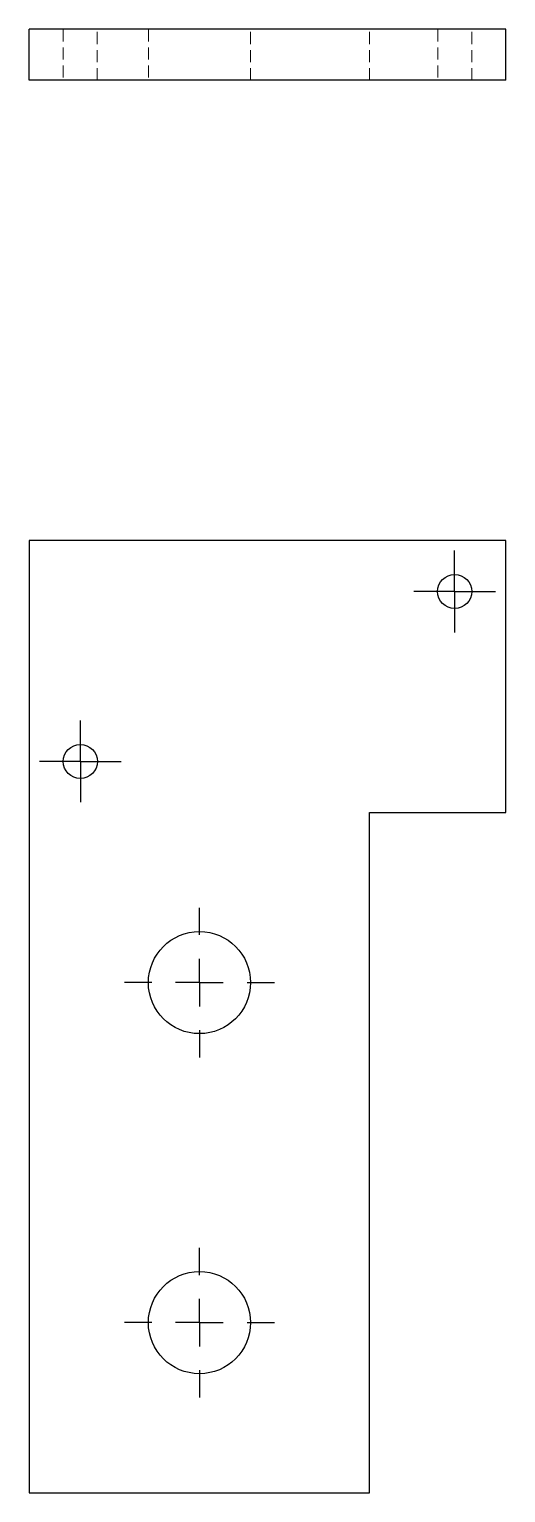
# Model space of a CAD drawing. Header units: millimetres. Extents: x 58 to 226, y 7 to 161.
# Drawn here: x 58 to 108, y 7 to 160.7 of the extents above.
import ezdxf

# ---------------------------------------------------------------- set-up
doc = ezdxf.new("R2010")
doc.units = ezdxf.units.MM
doc.linetypes.add('HIDDEN', pattern=[1.905, 1.27, -0.635])
doc.layers.add('10', color=7, linetype='Continuous')

# ---------------------------------------------------------------- blocks, each defined once
blk = doc.blocks.new('SW_CENTERMARKSYMBOL_0')
at = {"layer": '10', "color": 0}
for p, q in [((0, 5), (0, 7.86)), ((0, 0), (0, 2.5)), ((-5, 0), (-7.86, 0)), ((0, 0), (-2.5, 0)), ((0, 0), (0, -2.5)), ((0, 0), (2.5, 0)), ((5, 0), (7.86, 0)), ((0, -5), (0, -7.86))]:
    blk.add_line(p, q, dxfattribs=at)
blk = doc.blocks.new('SW_CENTERMARKSYMBOL_1')
at = {"layer": '10', "color": 0}
for p, q in [((0, 2.5), (0, 4.29)), ((0, 0), (0, 2.5)), ((-2.5, 0), (-4.29, 0)), ((0, 0), (-2.5, 0)), ((0, 0), (0, -2.5)), ((0, 0), (2.5, 0)), ((2.5, 0), (4.29, 0)), ((0, -2.5), (0, -4.29))]:
    blk.add_line(p, q, dxfattribs=at)
blk = doc.blocks.new('SW_CENTERMARKSYMBOL_2')
at = {"layer": '10', "color": 0}
for p, q in [((0, 2.5), (0, 4.29)), ((0, 0), (0, 2.5)), ((-2.5, 0), (-4.29, 0)), ((0, 0), (-2.5, 0)), ((0, 0), (0, -2.5)), ((0, 0), (2.5, 0)), ((2.5, 0), (4.29, 0)), ((0, -2.5), (0, -4.29))]:
    blk.add_line(p, q, dxfattribs=at)
blk = doc.blocks.new('SW_CENTERMARKSYMBOL_3')
at = {"layer": '10', "color": 0}
for p, q in [((0, 5), (0, 7.86)), ((0, 0), (0, 2.5)), ((-5, 0), (-7.86, 0)), ((0, 0), (-2.5, 0)), ((0, 0), (0, -2.5)), ((0, 0), (2.5, 0)), ((5, 0), (7.86, 0)), ((0, -5), (0, -7.86))]:
    blk.add_line(p, q, dxfattribs=at)

msp = doc.modelspace()

# ---------------------------------------------------------------- linework, layer by layer
at = {"color": 7, "linetype": 'Continuous', "lineweight": 25}
for p, q in [((58, 155.32), (58, 160.68)), ((108, 160.68), (58, 160.68)), ((108, 155.32), (108, 160.68)), ((108, 155.32), (58, 155.32)), ((58, 107), (58, 7)), ((108, 107), (58, 107)), ((108, 78.43), (108, 107)), ((93.71, 7), (93.71, 78.43)), ((93.71, 78.43), (108, 78.43)), ((58, 7), (93.71, 7))]:
    msp.add_line(p, q, dxfattribs=at)
at = {"color": 7, "linetype": 'HIDDEN', "lineweight": 18}
for p, q in [((61.57, 160.68), (61.57, 155.32)), ((65.14, 155.32), (65.14, 160.68)), ((70.5, 160.68), (70.5, 155.32)), ((81.21, 155.32), (81.21, 160.68)), ((93.71, 155.32), (93.71, 160.68)), ((100.86, 160.68), (100.86, 155.32)), ((104.43, 155.32), (104.43, 160.68))]:
    msp.add_line(p, q, dxfattribs=at)
at = {"color": 7, "linetype": 'Continuous', "lineweight": 25}
for centre, radius in [((102.64, 101.64), 1.79), ((63.36, 83.79), 1.79), ((75.86, 60.57), 5.36), ((75.86, 24.86), 5.36)]:
    msp.add_circle(centre, radius, dxfattribs=at)

# ---------------------------------------------------------------- block references
at = {"layer": '10'}
for name, p in [('SW_CENTERMARKSYMBOL_2', (102.64, 101.64)), ('SW_CENTERMARKSYMBOL_1', (63.36, 83.79)), ('SW_CENTERMARKSYMBOL_3', (75.86, 60.57)), ('SW_CENTERMARKSYMBOL_0', (75.86, 24.86))]:
    msp.add_blockref(name, p, dxfattribs=at)

doc.saveas('drawing.dxf')
